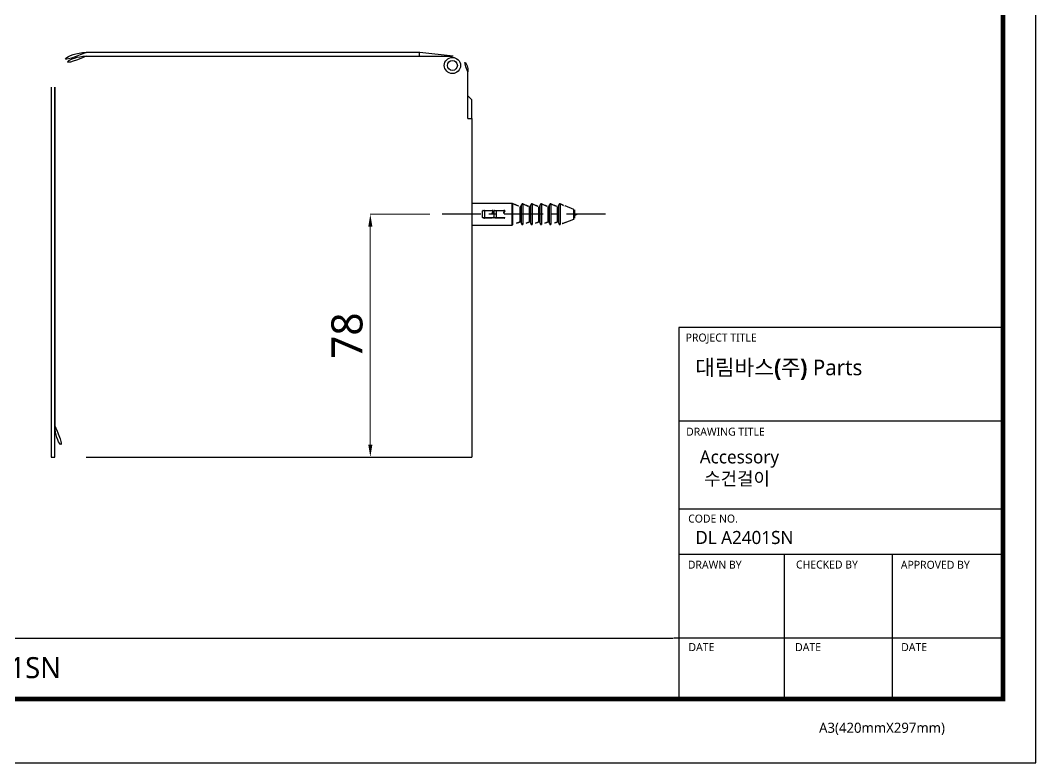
# Model space of a CAD drawing. Extents: x 16296680691 to 16296681387, y -37409617466 to -37409616989.
# Drawn here: x 16296681015.9 to 16296681341.9, y -37409617466.4 to -37409617227.9 of the extents above; entities that cross this region are included whole.
import ezdxf

# ---------------------------------------------------------------- set-up
doc = ezdxf.new("R2010")
doc.units = 0
doc.header["$LTSCALE"] = 10
doc.header["$MEASUREMENT"] = 0
doc.header["$PDMODE"] = 3
doc.header["$PDSIZE"] = -10
doc.linetypes.add('CENTER', pattern=[2, 1.25, -0.25, 0.25, -0.25])
doc.layers.get('0').update_dxf_attribs({"linetype": 'CONTINUOUS'})
doc.layers.get('DEFPOINTS').update_dxf_attribs({"linetype": 'CONTINUOUS'})
doc.styles.add('Daelim Dimension', font='')
doc.styles.get('Daelim Dimension').set_extended_font_data('NanumGothic')
doc.dimstyles.new('DEFAULT', dxfattribs={"dimscale": 2, "dimtxt": 2, "dimasz": 2, "dimexe": 0, "dimexo": 2, "dimgap": 1, "dimtad": 1, "dimdec": 1, "dimzin": 9, "dimdsep": 46, "dimtxsty": 'Daelim Dimension', "dimcen": 0.5, "dimclrd": 252, "dimclre": 252, "dimclrt": 3, "dimadec": 1, "dimazin": 0, "dimtfac": 1, "dimtdec": 1, "dimtix": 1, "dimtmove": 0, "dimatfit": 3, "dimfxl": 1, "dimtolj": 1, "dimtzin": 1, "dimlwd": 9, "dimlwe": 9, "dimarcsym": 0})

# ---------------------------------------------------------------- blocks, each defined once
blk = doc.blocks.new('G$C6A0E73DC')
at = {"color": 7, "linetype": 'Continuous', "lineweight": 25}
for p, q in [((118.23, 130), (11.2, 130)), ((11.2, 128.8), (118.23, 128.8)), ((11.2, 128.8), (128.8, 128.8)), ((118.23, 128.8), (118.23, 130)), ((118.3, 130), (118.23, 130)), ((129.01, 128.8), (118.3, 130)), ((133.8, 108.8), (133.8, 123.8)), ((0, 118.8), (0, 0)), ((1.2, 0), (1.2, 118.8)), ((1.2, 118.8), (1.2, 10)), ((135, 114.8), (133.8, 116)), ((135, 108.8), (135, 114.8)), ((133.8, 108.8), (135, 108.8)), ((135, 108.8), (135, 0)), ((147.94, 81.5), (135, 81.5)), ((147.94, 78), (147.94, 81.5)), ((148, 81.49), (148, 81.46)), ((139.21, 79.05), (138.5, 79.05)), ((138.5, 76.95), (138.5, 79.05)), ((138.7, 79.25), (139.13, 79.25)), ((139.13, 79.25), (141.6, 79.25)), ((139.21, 76.95), (139.21, 79.05)), ((141.92, 79.05), (139.21, 79.05)), ((142.91, 79.05), (142.2, 79.05)), ((142.2, 76.95), (142.2, 79.05)), ((142.4, 79.25), (142.83, 79.25)), ((142.83, 79.25), (145.3, 79.25)), ((142.91, 76.95), (142.91, 79.05)), ((145.62, 79.05), (142.91, 79.05)), ((148.05, 81.44), (148.05, 74.56)), ((150.59, 75.59), (150.59, 80.41)), ((151, 74.98), (151, 81.02)), ((151.41, 81.3), (151.41, 74.7)), ((153.59, 75.59), (153.59, 80.41)), ((154, 74.98), (154, 81.02)), ((154.41, 81.3), (154.41, 74.7)), ((156.59, 75.59), (156.59, 80.41)), ((157, 74.98), (157, 81.02)), ((157.41, 81.3), (157.41, 74.7)), ((159.59, 75.59), (159.59, 80.41)), ((160, 74.98), (160, 81.02)), ((160.41, 81.3), (160.41, 74.7)), ((162.59, 75.59), (162.59, 80.41)), ((163, 74.98), (163, 81.02)), ((163.41, 81.3), (163.41, 74.7)), ((167.81, 79.58), (165, 80.7)), ((165, 80.65), (165, 80.7)), ((167.81, 78), (167.81, 79.58)), ((168, 79.3), (168, 78)), ((138.5, 76.95), (139.21, 76.95)), ((139.13, 76.75), (138.7, 76.75)), ((141.6, 76.75), (139.13, 76.75)), ((139.21, 76.95), (141.92, 76.95)), ((142.2, 76.95), (142.91, 76.95)), ((142.83, 76.75), (142.4, 76.75)), ((145.3, 76.75), (142.83, 76.75)), ((142.91, 76.95), (145.62, 76.95)), ((147.94, 74.5), (147.94, 78)), ((165, 75.3), (167.81, 76.42)), ((165, 75.3), (165, 75.35)), ((167.81, 76.42), (167.81, 78)), ((168, 78), (168, 76.7)), ((135, 74.5), (147.94, 74.5)), ((148, 74.54), (148, 74.51)), ((0, 0), (1.2, 0)), ((11.2, 0), (135, 0))]:
    blk.add_line(p, q, dxfattribs=at)
at = {"color": 7, "linetype": 'Continuous', "lineweight": 25, "flags": 128}
for points in [[(139.21, 79.05), (139.21, 79.09), (139.2, 79.13), (139.2, 79.16), (139.19, 79.19), (139.17, 79.22), (139.16, 79.23), (139.14, 79.25), (139.13, 79.25)], [(142.91, 79.05), (142.91, 79.09), (142.9, 79.13), (142.9, 79.16), (142.89, 79.19), (142.87, 79.22), (142.86, 79.23), (142.84, 79.25), (142.83, 79.25)], [(139.13, 76.75), (139.14, 76.75), (139.16, 76.77), (139.17, 76.78), (139.19, 76.81), (139.2, 76.84), (139.2, 76.87), (139.21, 76.91), (139.21, 76.95)], [(142.83, 76.75), (142.84, 76.75), (142.86, 76.77), (142.87, 76.78), (142.89, 76.81), (142.9, 76.84), (142.9, 76.87), (142.91, 76.91), (142.91, 76.95)]]:
    blk.add_lwpolyline(points, dxfattribs=at)
at = {"color": 7, "linetype": 'Continuous', "lineweight": 25}
for radius in [2.6, 1.6]:
    blk.add_circle((128.8, 125.8), radius, dxfattribs=at)
for centre, radius, start, end in [((11.2, 118.8), 11.2, 90, 180), ((11.2, 118.8), 10, 90, 180), ((128.8, 123.8), 5, 0, 90), ((147.94, 81.2), 0.3, 78.8965, 90), ((138.7, 79.05), 0.2, 90, 180), ((142.4, 79.05), 0.2, 90, 180), ((167.7, 79.3), 0.3, 0, 68.1986), ((138.7, 76.95), 0.2, 180, 270), ((142.4, 76.95), 0.2, 180, 270), ((167.7, 76.7), 0.3, 291.8014, 0), ((147.94, 74.8), 0.3, 270, 281.1035), ((11.2, 10), 10, 180, 270)]:
    blk.add_arc(centre, radius, start, end, dxfattribs=at)
for centre in [(149.08, 78), (152.78, 78)]:
    blk.add_ellipse(centre, major_axis=(7.51, 0), ratio=0.466308, start_param=2.8369, end_param=3.446285, dxfattribs=at)
for points, knots in [([(141.6, 79.25), (141.67, 79.25), (141.76, 79.24), (141.87, 79.21), (141.91, 79.17), (141.94, 79.15), (141.94, 79.12), (141.94, 79.09), (141.93, 79.06), (141.92, 79.05), (141.92, 79.05)], [0, 0, 0, 0, 0.427783, 0.615062, 0.705869, 0.781559, 0.843259, 0.904968, 0.988297, 1, 1, 1, 1]), ([(145.3, 79.25), (145.37, 79.25), (145.46, 79.24), (145.57, 79.21), (145.61, 79.17), (145.64, 79.15), (145.64, 79.12), (145.64, 79.09), (145.63, 79.06), (145.62, 79.05), (145.62, 79.05)], [0, 0, 0, 0, 0.427783, 0.615062, 0.705869, 0.781559, 0.843259, 0.904968, 0.988297, 1, 1, 1, 1]), ([(148, 81.46), (148.01, 81.46), (148.02, 81.45), (148.04, 81.45), (148.05, 81.44)], [0, 0, 0, 0, 0.3239112, 1, 1, 1, 1]), ([(148.05, 81.44), (148.64, 81.2), (149.49, 80.86), (150.33, 80.52), (150.59, 80.41)], [0, 0, 0, 0, 0.698766, 1, 1, 1, 1]), ([(151, 80.7), (151, 80.68), (151, 80.62), (150.96, 80.54), (150.89, 80.46), (150.8, 80.4), (150.7, 80.39), (150.63, 80.4), (150.59, 80.41), (150.59, 80.41)], [0, 0, 0, 0, 0.102272, 0.279629, 0.456495, 0.63084, 0.801721, 0.970084, 1, 1, 1, 1]), ([(151, 81.02), (151, 81.02), (151, 81.06), (151.02, 81.14), (151.07, 81.23), (151.16, 81.29), (151.24, 81.32), (151.33, 81.32), (151.38, 81.31), (151.41, 81.3)], [0, 0, 0, 0, 0.030308, 0.206978, 0.38298, 0.557191, 0.72934, 0.835247, 1, 1, 1, 1]), ([(151.41, 81.3), (151.97, 81.07), (152.7, 80.78), (153.42, 80.48), (153.59, 80.41)], [0, 0, 0, 0, 0.771352, 1, 1, 1, 1]), ([(154, 80.7), (154, 80.68), (154, 80.62), (153.96, 80.54), (153.89, 80.46), (153.8, 80.4), (153.7, 80.39), (153.63, 80.4), (153.59, 80.41), (153.59, 80.41)], [0, 0, 0, 0, 0.102272, 0.279629, 0.456495, 0.63084, 0.801721, 0.970084, 1, 1, 1, 1]), ([(154, 81.02), (154, 81.02), (154, 81.06), (154.02, 81.14), (154.07, 81.23), (154.16, 81.29), (154.24, 81.32), (154.33, 81.32), (154.38, 81.31), (154.41, 81.3)], [0, 0, 0, 0, 0.030308, 0.206978, 0.38298, 0.557191, 0.72934, 0.835247, 1, 1, 1, 1]), ([(154.41, 81.3), (154.97, 81.07), (155.7, 80.78), (156.42, 80.48), (156.59, 80.41)], [0, 0, 0, 0, 0.771352, 1, 1, 1, 1]), ([(157, 80.7), (157, 80.68), (157, 80.62), (156.96, 80.54), (156.89, 80.46), (156.8, 80.4), (156.7, 80.39), (156.63, 80.4), (156.59, 80.41), (156.59, 80.41)], [0, 0, 0, 0, 0.102272, 0.279629, 0.456495, 0.63084, 0.801721, 0.970084, 1, 1, 1, 1]), ([(157, 81.02), (157, 81.02), (157, 81.06), (157.02, 81.14), (157.07, 81.23), (157.16, 81.29), (157.24, 81.32), (157.33, 81.32), (157.38, 81.31), (157.41, 81.3)], [0, 0, 0, 0, 0.0303077, 0.2069784, 0.3829801, 0.5571914, 0.7293395, 0.8352472, 1, 1, 1, 1]), ([(157.41, 81.3), (157.97, 81.07), (158.7, 80.78), (159.42, 80.48), (159.59, 80.41)], [0, 0, 0, 0, 0.771352, 1, 1, 1, 1]), ([(160, 80.7), (160, 80.68), (160, 80.62), (159.96, 80.54), (159.89, 80.46), (159.8, 80.4), (159.7, 80.39), (159.63, 80.4), (159.59, 80.41), (159.59, 80.41)], [0, 0, 0, 0, 0.102272, 0.279629, 0.456495, 0.63084, 0.801721, 0.970084, 1, 1, 1, 1]), ([(160, 81.02), (160, 81.02), (160, 81.06), (160.02, 81.14), (160.07, 81.23), (160.16, 81.29), (160.24, 81.32), (160.33, 81.32), (160.38, 81.31), (160.41, 81.3)], [0, 0, 0, 0, 0.030308, 0.206978, 0.38298, 0.557191, 0.72934, 0.835247, 1, 1, 1, 1]), ([(160.41, 81.3), (160.97, 81.07), (161.7, 80.78), (162.42, 80.48), (162.59, 80.41)], [0, 0, 0, 0, 0.771352, 1, 1, 1, 1]), ([(163, 80.7), (163, 80.68), (163, 80.62), (162.96, 80.54), (162.89, 80.46), (162.8, 80.4), (162.7, 80.39), (162.63, 80.4), (162.59, 80.41), (162.59, 80.41)], [0, 0, 0, 0, 0.102272, 0.279629, 0.456495, 0.63084, 0.801721, 0.970084, 1, 1, 1, 1]), ([(163, 81.02), (163, 81.02), (163, 81.06), (163.02, 81.14), (163.07, 81.23), (163.16, 81.29), (163.24, 81.32), (163.33, 81.32), (163.38, 81.31), (163.41, 81.3)], [0, 0, 0, 0, 0.030308, 0.206978, 0.38298, 0.557191, 0.72934, 0.835247, 1, 1, 1, 1]), ([(163.41, 81.3), (163.73, 81.17), (164.26, 80.95), (164.79, 80.74), (165, 80.65)], [0, 0, 0, 0, 0.6044092, 1, 1, 1, 1]), ([(141.92, 76.95), (141.93, 76.94), (141.94, 76.92), (141.94, 76.89), (141.94, 76.86), (141.91, 76.82), (141.86, 76.79), (141.75, 76.76), (141.66, 76.75), (141.6, 76.75)], [0, 0, 0, 0, 0.073862, 0.148357, 0.21625, 0.29139, 0.407637, 0.634455, 1, 1, 1, 1]), ([(145.62, 76.95), (145.63, 76.94), (145.64, 76.92), (145.64, 76.89), (145.64, 76.86), (145.61, 76.82), (145.56, 76.79), (145.45, 76.76), (145.36, 76.75), (145.3, 76.75)], [0, 0, 0, 0, 0.0738618, 0.1483572, 0.2162496, 0.2913903, 0.4076373, 0.6344555, 1, 1, 1, 1]), ([(150.59, 75.59), (150.44, 75.52), (149.59, 75.18), (148.75, 74.84), (148.05, 74.56)], [0, 0, 0, 0, 0.1811036, 1, 1, 1, 1]), ([(150.59, 75.59), (150.6, 75.59), (150.63, 75.6), (150.71, 75.61), (150.79, 75.6), (150.87, 75.56), (150.94, 75.5), (150.99, 75.41), (151, 75.34), (151, 75.3), (151, 75.3)], [0, 0, 0, 0, 0.035837, 0.206366, 0.374573, 0.47457, 0.648258, 0.821848, 0.997711, 1, 1, 1, 1]), ([(151.41, 74.7), (151.38, 74.69), (151.32, 74.67), (151.21, 74.69), (151.12, 74.73), (151.05, 74.8), (151.01, 74.89), (151, 74.96), (151, 74.98)], [0, 0, 0, 0, 0.168314, 0.33866, 0.508794, 0.67984, 0.852638, 1, 1, 1, 1]), ([(153.59, 75.59), (153.42, 75.52), (152.7, 75.22), (151.97, 74.93), (151.41, 74.7)], [0, 0, 0, 0, 0.228648, 1, 1, 1, 1]), ([(153.59, 75.59), (153.6, 75.59), (153.63, 75.6), (153.71, 75.61), (153.79, 75.6), (153.87, 75.56), (153.94, 75.5), (153.99, 75.41), (154, 75.34), (154, 75.3), (154, 75.3)], [0, 0, 0, 0, 0.035837, 0.206366, 0.374573, 0.47457, 0.648258, 0.821848, 0.997711, 1, 1, 1, 1]), ([(154.41, 74.7), (154.38, 74.69), (154.32, 74.67), (154.21, 74.69), (154.12, 74.73), (154.05, 74.8), (154.01, 74.89), (154, 74.96), (154, 74.98)], [0, 0, 0, 0, 0.168314, 0.33866, 0.508794, 0.67984, 0.852638, 1, 1, 1, 1]), ([(156.59, 75.59), (156.42, 75.52), (155.7, 75.22), (154.97, 74.93), (154.41, 74.7)], [0, 0, 0, 0, 0.228648, 1, 1, 1, 1]), ([(156.59, 75.59), (156.6, 75.59), (156.63, 75.6), (156.71, 75.61), (156.79, 75.6), (156.87, 75.56), (156.94, 75.5), (156.99, 75.41), (157, 75.34), (157, 75.3), (157, 75.3)], [0, 0, 0, 0, 0.035837, 0.206366, 0.374573, 0.47457, 0.648258, 0.821848, 0.997711, 1, 1, 1, 1]), ([(157.41, 74.7), (157.38, 74.69), (157.32, 74.67), (157.21, 74.69), (157.12, 74.73), (157.05, 74.8), (157.01, 74.89), (157, 74.96), (157, 74.98)], [0, 0, 0, 0, 0.168314, 0.33866, 0.508794, 0.67984, 0.852638, 1, 1, 1, 1]), ([(159.59, 75.59), (159.42, 75.52), (158.7, 75.22), (157.97, 74.93), (157.41, 74.7)], [0, 0, 0, 0, 0.228648, 1, 1, 1, 1]), ([(159.59, 75.59), (159.6, 75.59), (159.63, 75.6), (159.71, 75.61), (159.79, 75.6), (159.87, 75.56), (159.94, 75.5), (159.99, 75.41), (160, 75.34), (160, 75.3), (160, 75.3)], [0, 0, 0, 0, 0.035837, 0.206366, 0.374573, 0.47457, 0.648258, 0.821848, 0.997711, 1, 1, 1, 1]), ([(160.41, 74.7), (160.38, 74.69), (160.32, 74.67), (160.21, 74.69), (160.12, 74.73), (160.05, 74.8), (160.01, 74.89), (160, 74.96), (160, 74.98)], [0, 0, 0, 0, 0.168314, 0.33866, 0.508794, 0.67984, 0.852638, 1, 1, 1, 1]), ([(162.59, 75.59), (162.42, 75.52), (161.7, 75.22), (160.97, 74.93), (160.41, 74.7)], [0, 0, 0, 0, 0.228648, 1, 1, 1, 1]), ([(162.59, 75.59), (162.6, 75.59), (162.63, 75.6), (162.71, 75.61), (162.79, 75.6), (162.87, 75.56), (162.94, 75.5), (162.99, 75.41), (163, 75.34), (163, 75.3), (163, 75.3)], [0, 0, 0, 0, 0.035837, 0.206366, 0.374573, 0.47457, 0.648258, 0.821848, 0.997711, 1, 1, 1, 1]), ([(163.41, 74.7), (163.38, 74.69), (163.32, 74.67), (163.21, 74.69), (163.12, 74.73), (163.05, 74.8), (163.01, 74.89), (163, 74.96), (163, 74.98)], [0, 0, 0, 0, 0.168314, 0.33866, 0.508794, 0.67984, 0.852638, 1, 1, 1, 1]), ([(165, 75.35), (164.79, 75.26), (164.26, 75.05), (163.73, 74.83), (163.41, 74.7)], [0, 0, 0, 0, 0.3955908, 1, 1, 1, 1]), ([(148.05, 74.56), (148.04, 74.55), (148.02, 74.55), (148, 74.54), (148, 74.54)], [0, 0, 0, 0, 0.8437446, 1, 1, 1, 1])]:
    blk.add_open_spline(points, degree=3, knots=knots, dxfattribs=at)
blk.add_open_spline([(168, 77.54), (168.4, 77.69), (169.2, 78), (168.4, 78.31), (168, 78.46)], degree=3, dxfattribs=at)
blk = doc.blocks.new('*D18')
at = {"color": 5, "lineweight": 9, "transparency": 16777216}
for p, q in [((16296681147.40583, -37409617290.17111), (16296681128.29719, -37409617290.17111)), ((16296681128.29719, -37409617294.17111), (16296681128.29719, -37409617364.17111)), ((16296681156.84719, -37409617368.17111), (16296681128.29719, -37409617368.17111))]:
    blk.add_line(p, q, dxfattribs=at)
at = {"color": 5, "transparency": 16777216}
for points in [[(16296681127.63053, -37409617294.17111), (16296681128.96386, -37409617294.17111), (16296681128.29719, -37409617290.17111)], [(16296681127.63053, -37409617364.17111), (16296681128.96386, -37409617364.17111), (16296681128.29719, -37409617368.17111)]]:
    blk.add_solid(points, dxfattribs=at)
at = {"layer": 'DEFPOINTS', "color": 0, "transparency": 16777216}
for p in [(16296681151.40583, -37409617290.17111), (16296681128.29719, -37409617368.17111), (16296681160.84719, -37409617368.17111)]:
    blk.add_point(p, dxfattribs=at)
at = {"color": 7, "transparency": 16777216, "insert": (16296681120.85369, -37409617329.1711), "char_height": 10, "attachment_point": 5, "rotation": 90, "style": 'Daelim Dimension'}
blk.add_mtext('\\A1;78', dxfattribs=at)

msp = doc.modelspace()

# ---------------------------------------------------------------- linework, layer by layer
at = {"color": 1, "linetype": 'CENTER'}
msp.add_line((16296681203.81415, -37409617290.171097), (16296681151.405821, -37409617290.171097), dxfattribs=at)
at = {"color": 5, "ltscale": 40}
for p, q in [((16296681331.36837, -37409617326.536346), (16296681227.32527, -37409617326.536346)), ((16296681331.36837, -37409617356.609352), (16296681227.32527, -37409617356.609352)), ((16296681331.36837, -37409617356.609352), (16296681227.32527, -37409617356.609352)), ((16296681331.36837, -37409617384.89904), (16296681227.32527, -37409617384.89904)), ((16296681331.36837, -37409617384.89904), (16296681227.32527, -37409617384.89904)), ((16296681331.36837, -37409617399.489693), (16296681227.32527, -37409617399.489693)), ((16296681331.36837, -37409617399.489693), (16296681227.32527, -37409617399.489693)), ((16296681261.11937, -37409617399.489693), (16296681261.11937, -37409617445.936684)), ((16296681295.80192, -37409617399.489693), (16296681295.80192, -37409617445.936684)), ((16296681331.36837, -37409617426.320343), (16296681225.680719, -37409617426.320343)), ((16296681331.36837, -37409617426.320343), (16296681228.13587, -37409617426.320343)), ((16296681331.36837, -37409617445.936684), (16296681242.203159, -37409617445.936684))]:
    msp.add_line(p, q, dxfattribs=at)
at = {"color": 5, "ltscale": 0.5}
msp.add_line((16296681227.32527, -37409617326.536346), (16296681227.32527, -37409617446.566017), dxfattribs=at)
at = {"color": 5}
msp.add_line((16296680701.36825, -37409617426.394737), (16296681225.555531, -37409617426.394737), dxfattribs=at)
at = {"ltscale": 0.5}
msp.add_lwpolyline([(16296680690.900061, -37409617466.361633), (16296681341.900061, -37409617466.361633), (16296681341.900061, -37409616989.361633), (16296680690.900061, -37409616989.361633)], close=True, dxfattribs=at)
at = {"color": 5, "linetype": 'ByBlock', "lineweight": 200, "const_width": 1.5}
msp.add_lwpolyline([(16296680701.36825, -37409617445.936913), (16296681331.36825, -37409617445.936913), (16296681331.36825, -37409617000.436913), (16296680701.36825, -37409617000.436913)], close=True, dxfattribs=at)

# ---------------------------------------------------------------- block references
msp.add_blockref('G$C6A0E73DC', (16296681025.847179, -37409617368.171097))

# ---------------------------------------------------------------- texts
at = {"color": 5, "ltscale": 40, "style": 'Daelim Dimension'}
for s, height, p in [('PROJECT TITLE', 2.56901127, (16296681229.52783, -37409617331.064827)), ('DRAWING TITLE', 2.56901127, (16296681229.692539, -37409617361.300713)), ('CODE NO.', 2.5690113, (16296681230.336781, -37409617389.222687)), ('DRAWN BY', 2.5690113, (16296681230.23604, -37409617404.03109)), ('CHECKED BY', 2.5690113, (16296681264.946211, -37409617403.985527)), ('APPROVED BY', 2.56901127, (16296681298.609591, -37409617404.068512)), ('DATE', 2.5690113, (16296681230.436689, -37409617430.509087)), ('DATE', 2.5690113, (16296681264.673031, -37409617430.509087)), ('DATE', 2.5690113, (16296681298.72773, -37409617430.509087)), ('A3(420mmX297mm)', 3.24237133, (16296681272.35331, -37409617456.752617))]:
    msp.add_text(s, height=height, dxfattribs=at).set_placement(p)
at = {"attachment_point": 1, "style": 'Daelim Dimension'}
for s, insert, char_height, width in [('{\\fPretendard Variable SemiBold|b0|i0|c129|p2;\\C7;대림바스(주)} Parts', (16296681232.58354, -37409617336.866653), 5.03600079, 80.93992813), (' Accessory\\P  수건걸이', (16296681232.627979, -37409617366.0131), 4.2041236, 70.7511006), ('DL A2401SN', (16296681232.627979, -37409617391.904503), 4.2041236, 70.7511006)]:
    msp.add_mtext(s, dxfattribs=dict(at, insert=insert, char_height=char_height, width=width))
at = {"color": 2, "insert": (16296680818.240511, -37409617432.440857), "char_height": 6.75662715, "width": 323.90907206, "attachment_point": 1, "style": 'Daelim Dimension'}
msp.add_mtext('{\\fPretendard Variable SemiBold|b0|i0|c129|p2;대림바스(주)}_Parts_Accessory_{\\fGulim|b0|i0|c129|p50;수건걸이}_DL A2401SN', dxfattribs=at)

# ---------------------------------------------------------------- dimensions: what is measured, and where the dimension line sits
at = {"color": 7}
dim = msp.add_linear_dim(base=(16296681128.29719, -37409617368.171112), p1=(16296681151.405821, -37409617290.171097), p2=(16296681160.847179, -37409617368.171097), angle=90, dimstyle='DEFAULT', override={"dimtxt": 5, "dimclrd": 5, "dimclre": 5, "dimclrt": 7}, dxfattribs=at)
dim.commit()
dim.dimension.update_dxf_attribs({"geometry": '*D18', "text_midpoint": (16296681128.29718, -37409617329.171097), "dimtype": 160})

doc.saveas('drawing.dxf')
